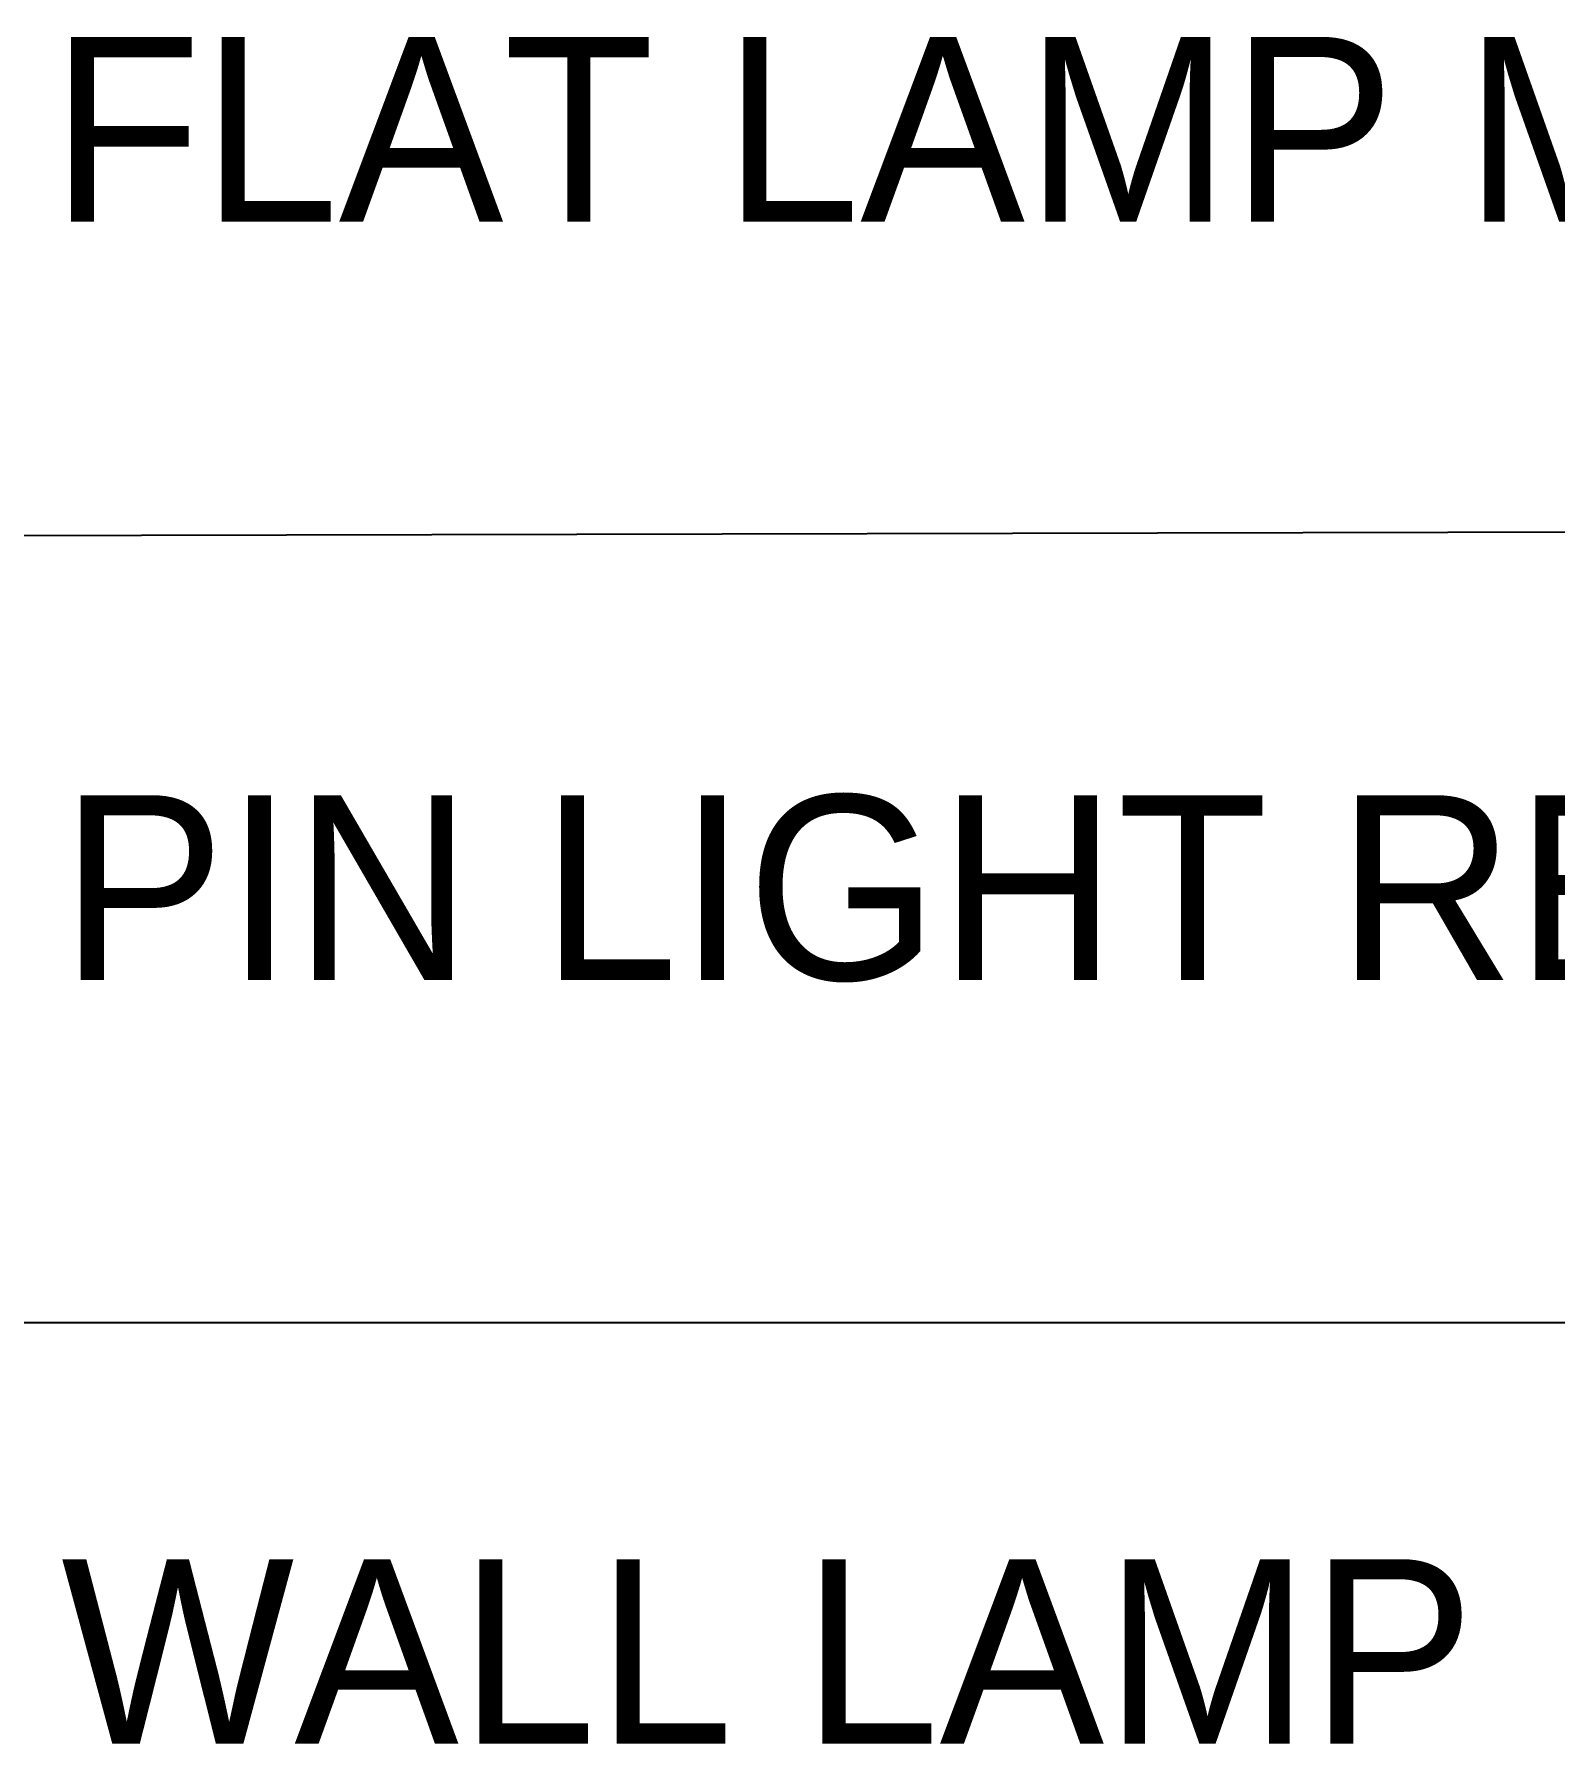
# Model space of a CAD drawing. Header units: inches. Extents: x -2 to 2474, y 1 to 287.
# Drawn here: x 172.03 to 183.45, y 180.79 to 193.63 of the extents above; entities that cross this region are included whole.
import ezdxf

# ---------------------------------------------------------------- set-up
doc = ezdxf.new("R2010")
doc.units = ezdxf.units.IN
doc.header["$MEASUREMENT"] = 0

msp = doc.modelspace()

# ---------------------------------------------------------------- linework, layer by layer
for p, q in [((162.42922, 189.84015), (204.61099, 189.93514)), ((162.42922, 183.94958), (204.61099, 183.94958))]:
    msp.add_line(p, q)

# ---------------------------------------------------------------- texts
at = {"attachment_point": 1}
for s, insert, char_height in [('FLAT LAMP MOUNTED', (172.15253, 193.60554), 1.3867075), ('PIN LIGHT RECESSED', (172.22722, 187.91036), 1.3867075), ('WALL LAMP', (172.23186, 182.17288), 1.386708)]:
    msp.add_mtext_dynamic_manual_height_columns(s, width=49.3025886, gutter_width=21.66731, heights=[6.83411], dxfattribs=dict(at, insert=insert, char_height=char_height))

doc.saveas('drawing.dxf')
